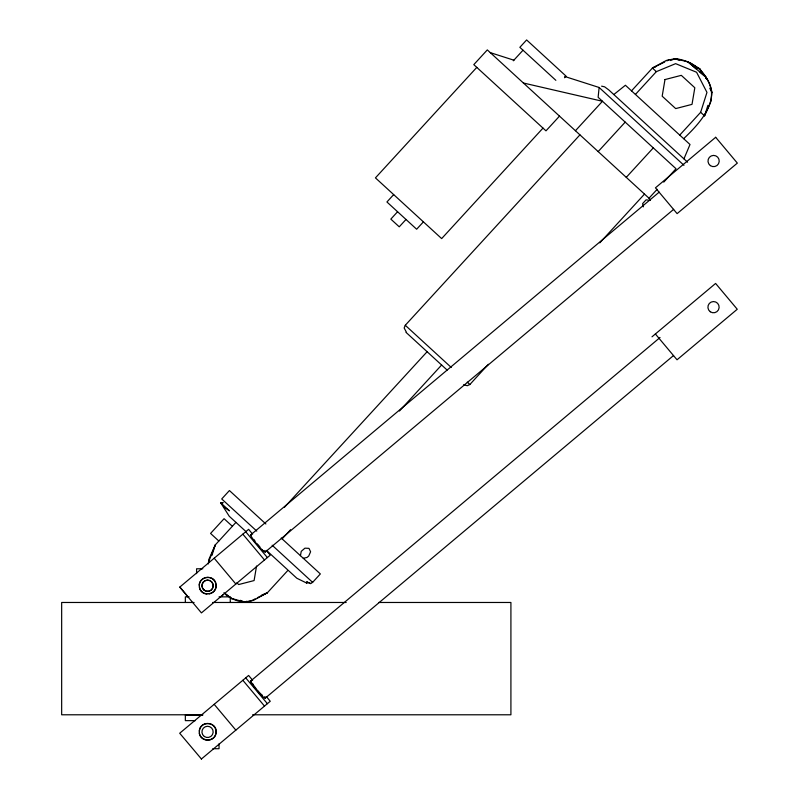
<?xml version="1.0" encoding="UTF-8"?>
<svg xmlns="http://www.w3.org/2000/svg" width="799" height="799" viewBox="0 0 799 799"><rect width="100%" height="100%" fill="white"/><g stroke="black" fill="none" stroke-linecap="round" stroke-linejoin="round"><path stroke-width="1.2" d="M706.176 77.843C722.076 100.015 699.065 124.025 683.654 138.676M564.823 76.504L599.13 87.481L598.131 97.288L676.024 168.739L663.739 182.132M208.359 563.904L208.869 559.46L215.261 544.928L232.349 526.291L224.08 518.691L210.566 533.432L218.836 541.023M631.52 90.856L652.433 68.055L666.356 60.444L675.115 58.657C694.281 60.714 708.274 73.558 711.979 92.474L710.95 101.343L704.568 115.885L700.653 112.299L706.955 92.394L696.588 72.25L675.624 63.65L656.339 71.65L635.425 94.442M256.549 566.062L254.102 580.563L238.681 584.548L236.854 582.88M300.434 555.685L301.253 551.33L304.928 548.174L308.973 548.354L310.601 551.759L308.714 556.064L307.036 557.442L303.28 558.291M199.311 731.025C199.85 720.209 217.508 721.667 216.139 732.463C215.6 743.28 197.952 741.822 199.311 731.025A8.419 8.419 0 0 1 211.845 724.523A8.419 8.419 0 0 1 212.464 738.715A8.419 8.419 0 0 1 199.341 733.282M211.925 555.465L215.261 544.928L208.429 562.316M704.568 115.885L707.904 105.348M579.934 134.861L405.273 325.273L404.154 327.999L406.182 331.775M683.934 158.851L690.006 144.509L625.407 85.253L613.822 94.542M476.793 67.376L375.44 177.877L441.657 238.601L543 128.11M513.318 60.784L523.015 50.207M393.687 194.606L386.926 201.977L416.649 229.233L423.41 221.872M397.582 211.745L390.831 219.116L399.24 226.826L406.002 219.465M564.533 77.743L566.032 76.105L526.621 39.95L519.859 47.321L555.854 80.329M559.5 116.115L545.987 130.846L473.797 64.639L487.31 49.908L649.777 198.921M575.44 130.736L602.466 101.273L523.405 83.016M232.629 525.992L235.935 522.376M598.171 151.59L625.198 122.127M284.514 507.195L427.125 351.72M282.137 538.896L290.576 529.697M399.43 411.016L441.617 365.023M626.266 177.358L653.292 147.895M679.749 135.091L700.653 112.299M463.57 384.798L467.295 385.697L469.852 384.509L488.409 364.264M599.789 242.846L644.503 194.087M648.998 198.212L657.187 189.283M288.709 570.776L296.858 578.256L306.926 583.19L306.836 581.932L310.601 583.58L312.629 582.351L320.349 573.942L281.218 538.047M659.155 192.169L250.776 534.841L251.295 534.94A11.236 1.278 50 0 0 257.967 545.377A11.236 1.278 50 0 0 264.739 550.481M265.218 552.049L673.657 209.358M220.634 596.823L223.5 594.416M651.994 336.818L715.604 283.445L737.257 309.253L677.033 359.79L655.38 333.972M660.034 337.518L250.766 680.968L252.244 684.124M265.208 698.176L673.577 355.505M201.358 759.05L270.262 701.262L266.257 696.478M656.339 71.65L652.433 68.055L664.698 61.972M666.935 60.864L669.163 59.765M255.121 598.841C245.123 605.332 231.78 600.468 223.94 592.718M257.348 597.732L267.395 592.748L288.079 570.196L267.885 551.68M652.433 68.055L655.829 66.647M670.571 60.534L675.115 58.657L688.059 61.942L699.774 68.774L704.748 75.825M246.981 601.208L244.714 602.156L230.462 598.091M261.722 595.105L267.395 592.748L253.463 600.359L244.714 602.156L240.229 600.309M222.921 502.681L220.654 502.761L229.253 516.244L246.182 531.774M223.001 502.761L220.654 502.761L229.443 510.821L223.95 507.085M202.816 568.778L196.584 568.778L196.584 573.662M189.093 596.863L185.348 596.863L185.348 602.476M219.046 596.863L230.272 596.863L230.272 602.476M194.087 602.476L61.663 602.476L61.663 714.785L202.676 714.785M212.664 602.476L346.187 602.476M378.626 602.476L510.911 602.476L510.911 714.785L252.594 714.785M202.816 715.025L185.348 715.025L185.348 720.638L195.336 720.638M212.804 748.713L219.046 748.713L219.046 743.829M650.456 200.409L646.071 199.85L642.606 203.625L643.295 206.861M601.597 86.162L604.603 86.821L608.738 89.888L687.569 162.187M490.306 52.644L513.957 60.215M675.115 58.657L679.599 60.494M694.171 66.467L699.774 68.774L701.442 72M310.601 583.58L306.766 581.872L306.926 583.19M696.249 68.924L688.059 61.942L706.266 77.473L699.894 72.03M226.307 594.216L231.77 598.87M262.352 550.062L263.71 551.28M599.13 87.481L683.974 165.303M405.273 325.273L451.265 367.46M467.275 382.142L469.852 384.509M405.992 332.344L447.14 370.087M265.877 523.974L229.423 490.546L221.722 498.966L256.759 531.095M272.159 545.228L312.629 582.351M690.556 63.061L693.961 66.197M225.857 594.616L227.565 596.184M705.887 78.182L707.594 79.86L705.897 78.042M252.614 534.122L248.599 529.337L179.775 587.095L201.428 612.903L270.262 555.145L266.247 550.371M245.722 531.754L267.375 557.562M242.836 534.171L264.499 559.989M214.192 558.211L235.845 584.029M179.855 587.055L187.875 596.613M252.624 680.229L248.609 675.445L179.695 733.242L201.438 759.01M245.722 677.872L267.385 703.679M242.846 680.289L264.499 706.096M214.192 704.328L235.855 730.136M709.762 88.16L711.979 92.474M199.4 587.115C200.879 597.882 218.307 594.726 216.04 584.149C214.561 573.382 197.133 576.538 199.4 587.115A8.419 8.419 0 0 0 206.901 594.096M259.875 546.856A7.64 0.869 50 0 1 257.338 543.999M254.971 541.003A7.64 0.869 50 0 1 254.062 539.705M199.241 584.978A8.419 8.419 0 0 1 207.63 577.287A8.419 8.419 0 0 1 216.02 584.978A8.419 8.419 0 0 1 209.098 594.007M264.739 696.598A11.236 1.278 50 0 1 257.967 691.505A11.236 1.278 50 0 1 251.276 681.038M262.551 695.37A7.64 0.869 50 0 1 257.318 690.126M256.07 688.598A7.64 0.869 50 0 1 254.042 685.832M253.403 684.783A7.64 0.869 50 0 1 253.073 684.064M664.978 79.57L662.181 96.19L675.694 108.594L692.014 104.369L694.82 87.75L681.297 75.346L664.978 79.57M715.674 137.288L655.45 187.825L677.113 213.633L737.337 163.106L715.674 137.288M710.381 165.623A5.613 5.613 0 0 0 719.2 161.518A5.613 5.613 0 0 0 711.23 155.935A5.613 5.613 0 0 0 710.381 165.623M204.324 590.381A5.613 5.613 0 0 0 213.143 586.266A5.613 5.613 0 0 0 205.173 580.693A5.613 5.613 0 0 0 204.324 590.381M204.414 590.311A5.613 5.613 0 0 0 213.223 586.196A5.613 5.613 0 0 0 205.263 580.613A5.613 5.613 0 0 0 204.414 590.311M204.324 736.488A5.613 5.613 0 0 0 213.143 732.383A5.613 5.613 0 0 0 205.173 726.8A5.613 5.613 0 0 0 204.324 736.488M710.301 311.77A5.613 5.613 0 0 0 719.12 307.665A5.613 5.613 0 0 0 711.15 302.082A5.613 5.613 0 0 0 710.301 311.77"/></g></svg>
